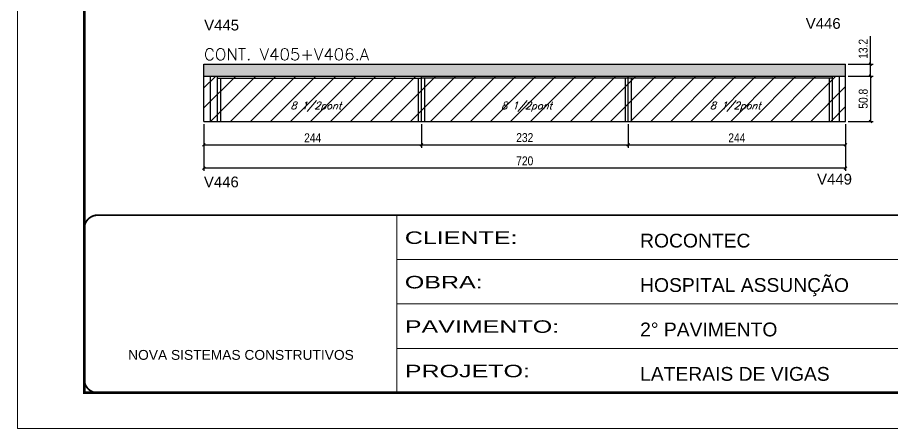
# Model space of a CAD drawing. Extents: x 137137 to 143418, y 10464 to 34486.
# Drawn here: x 141906 to 142887, y 27693 to 28154 of the extents above; entities that cross this region are included whole.
import ezdxf

# ---------------------------------------------------------------- set-up
doc = ezdxf.new("R2010")
doc.units = 0
doc.linetypes.add('CONTINUO', pattern=[0])
doc.linetypes.add('DASHED', pattern=[0.75, 0.5, -0.25])
for name, color, linetype in [('5', 5, 'Continuous'), ('COTA', 241, 'Continuous'), ('Painéis', 200, 'Continuous'), ('Reaproveitamento', 251, 'Continuous'), ('SARR_2.2x7', 40, 'Continuous'), ('SARR_3.5x7', 81, 'Continuous'), ('texto', 7, 'Continuous')]:
    doc.layers.add(name, color=color, linetype=linetype)
for name, color, linetype, lineweight in [('Folhas', 255, 'Continuous', 9), ('SARRAFO DE PRESSAO', 251, 'DASHED', 9), ('Texto Seção', 7, 'Continuous', 15)]:
    doc.layers.add(name, color=color, linetype=linetype, lineweight=lineweight)
doc.styles.add('ARIAL', font='arial.ttf')
doc.styles.add('COTA TECNICA', font='techl___.ttf', dxfattribs={"height": 10})
doc.styles.add('REGUA-120', font='ROMANS.shx', dxfattribs={"height": 15})
doc.styles.add('Romans', font='romans.shx')
doc.styles.get("Standard").update_dxf_attribs({"font": 'arial.ttf'})
doc.styles.add('Tecnologia', font='')
doc.styles.get('Tecnologia').set_extended_font_data('Forgotten Futurist')
doc.dimstyles.new('PAINEL', dxfattribs={"dimtxt": 10, "dimasz": 3, "dimexe": 3, "dimexo": 3, "dimgap": 3, "dimtad": 1, "dimdec": 1, "dimzin": 12, "dimdsep": 46, "dimtxsty": 'COTA TECNICA', "dimblk1": 'OBLIQUE', "dimblk2": 'OBLIQUE', "dimsah": 1, "dimcen": 0.9, "dimclrd": 4, "dimclre": 4, "dimclrt": 240, "dimadec": 1, "dimazin": 3, "dimtfac": 1, "dimtdec": 1, "dimtmove": 0, "dimatfit": 3, "dimfxl": 1, "dimtolj": 1, "dimtzin": 12, "dimarcsym": 0})
pattern_1 = [(45, (1585, -4e-12), (-11.2253202, 11.2253202), [])]

# ---------------------------------------------------------------- blocks, each defined once
blk = doc.blocks.new('9999999999')
at = {"color": 30, "linetype": 'CONTINUO'}
for p, q in [((98564.56, 34230.21), (98564.56, 34429.45)), ((98564.56, 34379.64), (99583.98, 34379.64)), ((98564.56, 34329.83), (99487.98, 34329.83)), ((98564.56, 34280.02), (99487.98, 34280.02))]:
    blk.add_line(p, q, dxfattribs=at)
at = {"color": 30, "linetype": 'CONTINUO', "const_width": 2}
blk.add_lwpolyline([(99583.98, 34230.21), (99583.98, 34414.45, 0.414214), (99568.98, 34429.45), (98228.98, 34429.45, 0.414214), (98213.98, 34414.45), (98213.98, 34245.21, 0.414214), (98228.98, 34230.21), (99583.98, 34230.21)], format="xyb", dxfattribs=at)
at = {"layer": 'Folhas'}
blk.add_lwpolyline([(98138.98, 34190.21), (99623.98, 34190.21), (99623.98, 35240.21), (98138.98, 35240.21)], close=True, dxfattribs=at)
at = {"layer": 'Folhas', "color": 30, "const_width": 3}
blk.add_lwpolyline([(98213.98, 34230.21), (99583.98, 34230.21), (99583.98, 35200.21), (98213.98, 35200.21)], close=True, dxfattribs=at)
at = {"color": 7, "linetype": 'Continuous', "ltscale": 5, "style": 'ARIAL'}
for s, height, p in [('ROCONTEC', 15.483, (98837.68, 34393.13)), ('HOSPITAL ASSUNÇÃO', 15.4829, (98837.68, 34343.32)), ('2° PAVIMENTO', 15.4829, (98837.68, 34293.51)), ('NOVA SISTEMAS CONSTRUTIVOS', 11.0592, (98263.19, 34267.21)), ('LATERAIS DE VIGAS', 15.4829, (98837.68, 34243.7))]:
    blk.add_text(s, height=height, dxfattribs=at).set_placement(p)
at = {"layer": 'Folhas', "color": 7, "style": 'Tecnologia', "width": 1.5}
for s, p in [('CLIENTE:', (98573.65, 34397.17)), ('OBRA:', (98573.65, 34347.31)), ('PAVIMENTO:', (98573.65, 34297.5)), ('PROJETO:', (98573.65, 34247.69))]:
    blk.add_text(s, height=14, dxfattribs=at).set_placement(p)
blk = doc.blocks.new('_Oblique')
at = {"color": 0, "linetype": 'ByBlock', "lineweight": -2}
blk.add_line((-0.5, -0.5), (0.5, 0.5), dxfattribs=at)
blk = doc.blocks.new('*D505')
at = {"layer": 'COTA', "color": 4, "lineweight": -2, "ltscale": 25, "transparency": 16777216}
for p, q in [((142115.04, 28034.26), (142115.04, 27981.81)), ((142835.04, 28034.26), (142835.04, 27981.81)), ((142835.04, 27984.81), (142115.04, 27984.81))]:
    blk.add_line(p, q, dxfattribs=at)
at = {"layer": 'Defpoints', "color": 0, "ltscale": 25, "transparency": 16777216}
for p in [(142115.04, 28037.26), (142835.04, 28037.26), (142115.04, 27984.81)]:
    blk.add_point(p, dxfattribs=at)
at = {"layer": 'COTA', "color": 4, "lineweight": -2, "ltscale": 25, "transparency": 16777216, "xscale": 3, "yscale": 3, "zscale": 3, "rotation": 180}
blk.add_blockref('_Oblique', (142115.04, 27984.81), dxfattribs=at)
at = {"layer": 'COTA', "color": 4, "lineweight": -2, "ltscale": 25, "transparency": 16777216, "xscale": 3, "yscale": 3, "zscale": 3}
blk.add_blockref('_Oblique', (142835.04, 27984.81), dxfattribs=at)
at = {"layer": 'COTA', "color": 240, "ltscale": 25, "transparency": 16777216, "insert": (142475.04, 27992.92), "char_height": 10, "attachment_point": 5, "style": 'COTA TECNICA'}
blk.add_mtext('\\A1;720', dxfattribs=at)
blk = doc.blocks.new('*D506')
at = {"layer": 'COTA', "color": 4, "lineweight": -2, "ltscale": 25, "transparency": 16777216}
for p, q in [((142115.04, 28034.26), (142115.04, 28007.8)), ((142359.04, 28034.26), (142359.04, 28007.8)), ((142115.04, 28010.8), (142359.04, 28010.8))]:
    blk.add_line(p, q, dxfattribs=at)
at = {"layer": 'Defpoints', "color": 0, "ltscale": 25, "transparency": 16777216}
for p in [(142115.04, 28037.26), (142359.04, 28037.26), (142359.04, 28010.8)]:
    blk.add_point(p, dxfattribs=at)
at = {"layer": 'COTA', "color": 4, "lineweight": -2, "ltscale": 25, "transparency": 16777216, "xscale": 3, "yscale": 3, "zscale": 3, "rotation": 180}
blk.add_blockref('_Oblique', (142115.04, 28010.8), dxfattribs=at)
at = {"layer": 'COTA', "color": 4, "lineweight": -2, "ltscale": 25, "transparency": 16777216, "xscale": 3, "yscale": 3, "zscale": 3}
blk.add_blockref('_Oblique', (142359.04, 28010.8), dxfattribs=at)
at = {"layer": 'COTA', "color": 240, "ltscale": 25, "transparency": 16777216, "insert": (142237.04, 28018.87), "char_height": 10, "attachment_point": 5, "style": 'COTA TECNICA'}
blk.add_mtext('\\A1;244', dxfattribs=at)
blk = doc.blocks.new('*D507')
at = {"layer": 'COTA', "color": 4, "lineweight": -2, "ltscale": 25, "transparency": 16777216}
for p, q in [((142359.04, 28034.26), (142359.04, 28007.8)), ((142591.04, 28034.26), (142591.04, 28007.8)), ((142359.04, 28010.8), (142591.04, 28010.8))]:
    blk.add_line(p, q, dxfattribs=at)
at = {"layer": 'Defpoints', "color": 0, "ltscale": 25, "transparency": 16777216}
for p in [(142359.04, 28037.26), (142591.04, 28037.26), (142591.04, 28010.8)]:
    blk.add_point(p, dxfattribs=at)
at = {"layer": 'COTA', "color": 4, "lineweight": -2, "ltscale": 25, "transparency": 16777216, "xscale": 3, "yscale": 3, "zscale": 3, "rotation": 180}
blk.add_blockref('_Oblique', (142359.04, 28010.8), dxfattribs=at)
at = {"layer": 'COTA', "color": 4, "lineweight": -2, "ltscale": 25, "transparency": 16777216, "xscale": 3, "yscale": 3, "zscale": 3}
blk.add_blockref('_Oblique', (142591.04, 28010.8), dxfattribs=at)
at = {"layer": 'COTA', "color": 240, "ltscale": 25, "transparency": 16777216, "insert": (142475.04, 28019.02), "char_height": 10, "attachment_point": 5, "style": 'COTA TECNICA'}
blk.add_mtext('\\A1;232', dxfattribs=at)
blk = doc.blocks.new('*D508')
at = {"layer": 'COTA', "color": 4, "lineweight": -2, "ltscale": 25, "transparency": 16777216}
for p, q in [((142591.04, 28034.26), (142591.04, 28007.8)), ((142835.04, 28034.26), (142835.04, 28007.8)), ((142591.04, 28010.8), (142835.04, 28010.8))]:
    blk.add_line(p, q, dxfattribs=at)
at = {"layer": 'Defpoints', "color": 0, "ltscale": 25, "transparency": 16777216}
for p in [(142591.04, 28037.26), (142835.04, 28037.26), (142835.04, 28010.8)]:
    blk.add_point(p, dxfattribs=at)
at = {"layer": 'COTA', "color": 4, "lineweight": -2, "ltscale": 25, "transparency": 16777216, "xscale": 3, "yscale": 3, "zscale": 3, "rotation": 180}
blk.add_blockref('_Oblique', (142591.04, 28010.8), dxfattribs=at)
at = {"layer": 'COTA', "color": 4, "lineweight": -2, "ltscale": 25, "transparency": 16777216, "xscale": 3, "yscale": 3, "zscale": 3}
blk.add_blockref('_Oblique', (142835.04, 28010.8), dxfattribs=at)
at = {"layer": 'COTA', "color": 240, "ltscale": 25, "transparency": 16777216, "insert": (142713.04, 28018.87), "char_height": 10, "attachment_point": 5, "style": 'COTA TECNICA'}
blk.add_mtext('\\A1;244', dxfattribs=at)
blk = doc.blocks.new('*D509')
at = {"layer": 'COTA', "color": 4, "lineweight": -2, "ltscale": 25, "transparency": 16777216}
for p, q in [((142838.04, 28088.06), (142866.03, 28088.06)), ((142863.03, 28088.06), (142863.03, 28037.26)), ((142838.04, 28037.26), (142866.03, 28037.26))]:
    blk.add_line(p, q, dxfattribs=at)
at = {"layer": 'Defpoints', "color": 0, "ltscale": 25, "transparency": 16777216}
for p in [(142835.04, 28088.06), (142835.04, 28037.26), (142863.03, 28037.26)]:
    blk.add_point(p, dxfattribs=at)
at = {"layer": 'COTA', "color": 4, "lineweight": -2, "ltscale": 25, "transparency": 16777216, "xscale": 3, "yscale": 3, "zscale": 3}
for p, rotation in [((142863.03, 28088.06), 90), ((142863.03, 28037.26), 270)]:
    blk.add_blockref('_Oblique', p, dxfattribs=dict(at, rotation=rotation))
at = {"layer": 'COTA', "color": 240, "ltscale": 25, "transparency": 16777216, "insert": (142854.9, 28062.66), "char_height": 10, "attachment_point": 5, "rotation": 90, "style": 'COTA TECNICA'}
blk.add_mtext('\\A1;50.8', dxfattribs=at)
blk = doc.blocks.new('*D510')
at = {"layer": 'COTA', "color": 4, "lineweight": -2, "ltscale": 25, "transparency": 16777216}
for p, q in [((142863.03, 28101.26), (142863.03, 28132.99)), ((142838.04, 28101.26), (142866.03, 28101.26)), ((142863.03, 28088.06), (142863.03, 28101.26)), ((142838.04, 28088.06), (142866.03, 28088.06))]:
    blk.add_line(p, q, dxfattribs=at)
at = {"layer": 'Defpoints', "color": 0, "ltscale": 25, "transparency": 16777216}
for p in [(142835.04, 28101.26), (142863.03, 28101.26), (142835.04, 28088.06)]:
    blk.add_point(p, dxfattribs=at)
at = {"layer": 'COTA', "color": 4, "lineweight": -2, "ltscale": 25, "transparency": 16777216, "xscale": 3, "yscale": 3, "zscale": 3}
for p, rotation in [((142863.03, 28101.26), 90), ((142863.03, 28088.06), 270)]:
    blk.add_blockref('_Oblique', p, dxfattribs=dict(at, rotation=rotation))
at = {"layer": 'COTA', "color": 240, "ltscale": 25, "transparency": 16777216, "insert": (142854.81, 28118.62), "char_height": 10, "attachment_point": 5, "rotation": 90, "style": 'COTA TECNICA'}
blk.add_mtext('\\A1;13.2', dxfattribs=at)

msp = doc.modelspace()

# ---------------------------------------------------------------- hatches: boundary and pattern name
at = {"layer": 'COTA', "linetype": 'ByBlock'}
h = msp.add_hatch(dxfattribs=at)
h.set_pattern_fill('AR-CONC', color=256, scale=0.03)
h.set_pattern_definition([(50, (2863.544, -5091.3683), (5.46554007, -0.47817257), [0.5715, -6.2865]), (355, (2863.544, -5091.368), (-1.05730264, 5.73170536), [0.4572, -5.02921753]), (100.4514447, (2863.9995, -5091.408), (4.40823741, 5.25353256), [0.48570026, -5.34270734]), (46.1842, (2863.544, -5089.844), (8.13237123, -1.26126984), [0.85725, -9.42975]), (96.6355576, (2864.222, -5089.949), (7.122124, 7.42278374), [0.7285507, -8.01406824]), (351.184151, (2863.544, -5089.844), (7.122124, 7.42278374), [0.685799, -7.54379196]), (21, (2864.306, -5090.2253), (4.54843174, -3.06795595), [0.5715, -6.2865]), (326, (2864.306, -5090.225), (1.85406085, 5.52563898), [0.4572, -5.0292]), (71.451445, (2864.685, -5090.481), (6.40249258, 2.45768307), [0.48570026, -5.34269813]), (37.5, (2863.544, -5091.3683), (0.092658098, 2.536651166), [0, -4.96824, 0, -5.1054, 0, -5.04825]), (7.5, (2863.544, -5091.3683), (2.004589875, 3.005417245), [0, -2.91084, 0, -4.85394, 0, -1.92405]), (327.5, (2861.8448, -5091.3683), (4.067717855, -0.17186232), [0, -1.905, 0, -5.9436, 0, -7.8867]), (317.5, (2861.0828, -5091.3683), (4.44387544, 0.76279473), [0, -2.4765, 0, -3.94716, 0, -5.6007])])
h.paths.add_polyline_path([(142835.04, 28088.06), (142835.04, 28101.26), (142115.04, 28101.26), (142115.04, 28088.06)])
at = {"layer": 'Reaproveitamento', "ltscale": 25}
h = msp.add_hatch(dxfattribs=at)
h.set_pattern_fill('ANSI31', color=256, scale=5)
h.set_pattern_definition(pattern_1)
h.paths.add_polyline_path([(142359.04, 28037.26), (142359.04, 28088.06), (142115.04, 28088.06), (142115.04, 28037.26)])
h.paths.add_polyline_path([(142204.28, 28045.72), (142271.9, 28045.72), (142277.4, 28061.69), (142209.78, 28061.69)], flags=24)
h = msp.add_hatch(dxfattribs=at)
h.set_pattern_fill('ANSI31', color=256, scale=5)
h.set_pattern_definition(pattern_1)
h.paths.add_polyline_path([(142359.04, 28088.06), (142359.04, 28037.26), (142591.04, 28037.26), (142591.04, 28088.06)])
h.paths.add_polyline_path([(142440.7, 28045.72), (142508.32, 28045.72), (142513.82, 28061.69), (142446.2, 28061.69)], flags=24)
h = msp.add_hatch(dxfattribs=at)
h.set_pattern_fill('ANSI31', color=256, scale=5)
h.set_pattern_definition(pattern_1)
h.paths.add_polyline_path([(142591.04, 28088.06), (142591.04, 28037.26), (142835.04, 28037.26), (142835.04, 28088.06)])
h.paths.add_polyline_path([(142675.02, 28045.72), (142742.64, 28045.72), (142748.14, 28061.69), (142680.52, 28061.69)], flags=24)

# ---------------------------------------------------------------- linework, layer by layer
at = {"layer": 'COTA', "linetype": 'ByBlock'}
for p, q in [((142115.04, 28101.26), (142835.04, 28101.26)), ((142115.04, 28088.06), (142115.04, 28101.26)), ((142835.04, 28088.06), (142835.04, 28101.26))]:
    msp.add_line(p, q, dxfattribs=at)
at = {"layer": 'Painéis'}
for p, q in [((142115.04, 28088.06), (142835.04, 28088.06)), ((142115.04, 28037.26), (142835.04, 28037.26))]:
    msp.add_line(p, q, dxfattribs=at)
at = {"layer": 'Painéis', "ltscale": 25}
for p, q in [((142115.04, 28037.26), (142115.04, 28088.06)), ((142359.04, 28037.26), (142359.04, 28088.06)), ((142591.04, 28037.26), (142591.04, 28088.06)), ((142835.04, 28037.26), (142835.04, 28088.06))]:
    msp.add_line(p, q, dxfattribs=at)
at = {"layer": 'SARR_2.2x7', "linetype": 'Continuous'}
for p, q in [((142122.04, 28088.06), (142122.04, 28037.26)), ((142130.04, 28085.86), (142359.04, 28085.86)), ((142591.04, 28085.86), (142359.04, 28085.86)), ((142820.04, 28085.86), (142591.04, 28085.86)), ((142828.04, 28088.06), (142828.04, 28037.26))]:
    msp.add_line(p, q, dxfattribs=at)
at = {"layer": 'SARR_3.5x7'}
for p, q in [((142130.04, 28088.06), (142130.04, 28037.26)), ((142133.54, 28085.86), (142133.54, 28037.26)), ((142355.54, 28085.86), (142355.54, 28037.26)), ((142362.54, 28085.86), (142362.54, 28037.26)), ((142587.54, 28085.86), (142587.54, 28037.26)), ((142594.54, 28085.86), (142594.54, 28037.26)), ((142816.54, 28085.86), (142816.54, 28037.26)), ((142820.04, 28088.06), (142820.04, 28037.26))]:
    msp.add_line(p, q, dxfattribs=at)

# ---------------------------------------------------------------- block references
at = {"layer": 'SARRAFO DE PRESSAO', "color": 6, "linetype": 'ByBlock'}
msp.add_blockref('9999999999', (43766.81, -6497.3), dxfattribs=at)

# ---------------------------------------------------------------- texts
at = {"layer": '5', "linetype": 'Continuous'}
for s, p in [('V445', (142115.29, 28139.2)), ('V446', (142790.37, 28141.07)), ('V446', (142115, 27963.37)), ('V449', (142803.07, 27966.49))]:
    msp.add_text(s, height=12, rotation=359.99996, dxfattribs=at).set_placement(p)
at = {"layer": 'texto', "color": 2, "char_height": 8, "attachment_point": 5, "style": 'Romans'}
for insert in [(142240.65, 28053.71), (142477.07, 28053.71), (142711.39, 28053.71)]:
    msp.add_mtext('{\\Q19;\\C256;8 1/2pont}', dxfattribs=dict(at, insert=insert))
at = {"layer": 'Texto Seção', "style": 'REGUA-120', "width": 1.05}
msp.add_text('CONT. V405+V406.A', height=13, dxfattribs=at).set_placement((142115.02, 28105.86))

# ---------------------------------------------------------------- dimensions: what is measured, and where the dimension line sits
at = {"layer": 'COTA', "ltscale": 25}
for base, p2, picture, middle in [((142863.03, 28101.26), (142835.04, 28101.26), '*D510', (142854.81, 28118.62)), ((142863.03, 28037.26), (142835.04, 28037.26), '*D509', (142854.9, 28062.66))]:
    dim = msp.add_linear_dim(base=base, p1=(142835.04, 28088.06), p2=p2, angle=90, dimstyle='PAINEL', dxfattribs=at)
    dim.commit()
    dim.dimension.update_dxf_attribs({"geometry": picture, "text_midpoint": middle})
for base, p1, p2, picture, middle in [((142115.04, 27984.81), (142835.04, 28037.26), (142115.04, 28037.26), '*D505', (142475.04, 27992.92)), ((142359.04, 28010.8), (142115.04, 28037.26), (142359.04, 28037.26), '*D506', (142237.04, 28018.87)), ((142591.04, 28010.8), (142359.04, 28037.26), (142591.04, 28037.26), '*D507', (142475.04, 28019.02))]:
    dim = msp.add_linear_dim(base=base, p1=p1, p2=p2, dimstyle='PAINEL', dxfattribs=at)
    dim.commit()
    dim.dimension.update_dxf_attribs({"geometry": picture, "text_midpoint": middle})
dim = msp.add_linear_dim(base=(142835.04, 28010.8), p1=(142591.04, 28037.26), p2=(142835.04, 28037.26), dimstyle='PAINEL', override={"dimtmove": 1}, dxfattribs=at)
dim.commit()
dim.dimension.update_dxf_attribs({"geometry": '*D508', "text_midpoint": (142713.04, 28018.87)})

doc.saveas('drawing.dxf')
